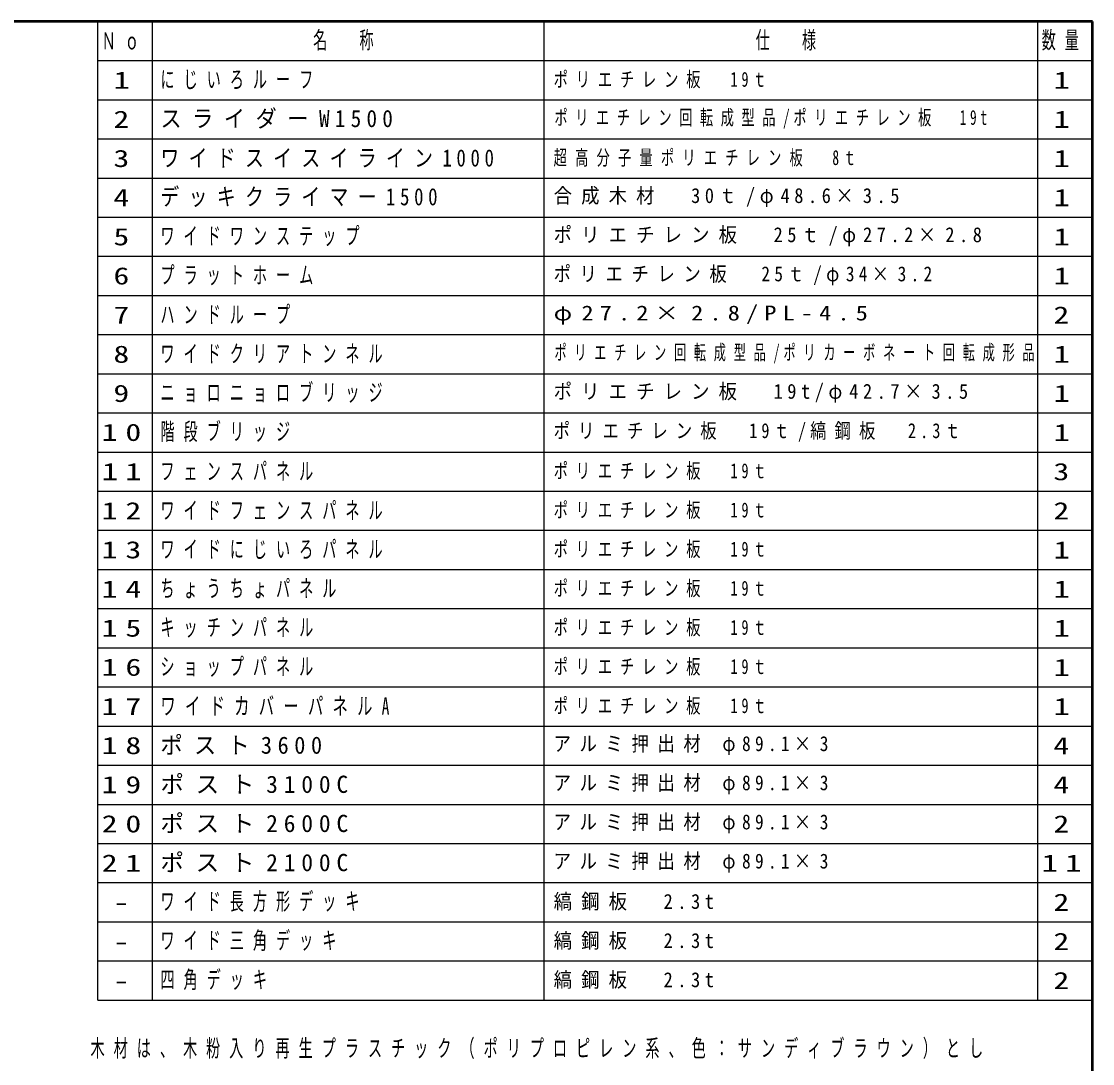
# Model space of a CAD drawing. Units: millimetres on the paper, scale 1:60. Extents: x -385 to 0, y -594 to 267.
# Drawn here: x -136.7 to 0, y 133.9 to 267 of the extents above; entities that cross this region are included whole.
import ezdxf
from ezdxf.enums import TextEntityAlignment as Align

# ---------------------------------------------------------------- set-up
doc = ezdxf.new("R2010")
doc.units = ezdxf.units.MM
doc.layers.add('LY_1', color=7, linetype='Continuous', lineweight=25)
doc.styles.add('ＭＳ ゴシック', font='')
doc.styles.get('ＭＳ ゴシック').set_extended_font_data('MS Gothic')

msp = doc.modelspace()

# ---------------------------------------------------------------- linework, layer by layer
at = {"layer": 'LY_1', "lineweight": 50}
for p, q in [((0, 267), (-385, 267)), ((0, 0), (0, 267))]:
    msp.add_line(p, q, dxfattribs=at)
at = {"layer": 'LY_1'}
for p, q in [((-127, 142), (-127, 267)), ((-120, 142), (-120, 267)), ((-70, 142), (-70, 267)), ((-7, 142), (-7, 267)), ((-127, 262), (0, 262)), ((-127, 257), (0, 257)), ((-127, 252), (0, 252)), ((-127, 247), (0, 247)), ((-127, 242), (0, 242)), ((-127, 237), (0, 237)), ((-127, 232), (0, 232)), ((-127, 227), (0, 227)), ((-127, 222), (0, 222)), ((-127, 217), (0, 217)), ((-127, 212), (0, 212)), ((-127, 207), (0, 207)), ((-127, 202), (0, 202)), ((-127, 197), (0, 197)), ((-127, 192), (0, 192)), ((-127, 187), (0, 187)), ((-127, 182), (0, 182)), ((-127, 177), (0, 177)), ((-127, 172), (0, 172)), ((-127, 167), (0, 167)), ((-127, 162), (0, 162)), ((-127, 157), (0, 157)), ((-127, 152), (0, 152)), ((-127, 147), (0, 147)), ((-127, 142), (0, 142))]:
    msp.add_line(p, q, dxfattribs=at)

# ---------------------------------------------------------------- texts
at = {"layer": 'LY_1', "style": 'ＭＳ ゴシック'}
for s, width, p in [('1', 1.4, (-125, 259.5)), ('1', 1.4, (-5, 259.5)), ('2', 1.35, (-125, 254.5)), ('1', 1.4, (-5, 254.5)), ('3', 1.35, (-125, 249.5)), ('1', 1.4, (-5, 249.5)), ('4', 1.35, (-125, 244.5)), ('1', 1.4, (-5, 244.5)), ('5', 1.35, (-125, 239.5)), ('1', 1.4, (-5, 239.5)), ('6', 1.35, (-125, 234.5)), ('1', 1.4, (-5, 234.5)), ('7', 1.35, (-125, 229.5)), ('2', 1.35, (-5, 229.5)), ('8', 1.35, (-125, 224.5)), ('1', 1.4, (-5, 224.5)), ('9', 1.35, (-125, 219.5)), ('1', 1.4, (-5, 219.5)), ('1', 1.4, (-5, 214.5)), ('3', 1.35, (-5, 209.5)), ('2', 1.35, (-5, 204.5)), ('1', 1.4, (-5, 199.5)), ('1', 1.4, (-5, 194.5)), ('1', 1.4, (-5, 189.5)), ('1', 1.4, (-5, 184.5)), ('1', 1.4, (-5, 179.5)), ('4', 1.35, (-5, 174.5)), ('4', 1.35, (-5, 169.5)), ('2', 1.35, (-5, 164.5)), ('2', 1.35, (-5, 154.5)), ('-', 1.35, (-125, 154.5)), ('2', 1.35, (-5, 149.5)), ('-', 1.35, (-125, 149.5)), ('2', 1.35, (-5, 144.5)), ('-', 1.35, (-125, 144.5))]:
    msp.add_text(s, height=2.199, dxfattribs=dict(at, width=width)).set_placement(p, align=Align.MIDDLE_LEFT)
for s, insert, char_height, attachment_point in [('\\T1.64;\\W0.6;Ｎｏ', (-126.5, 264.5), 2.199, 4), ('\\T1.64;\\W0.6;名\u3000称', (-99.5, 264.5), 2.199, 4), ('\\T1.64;\\W0.6;仕\u3000様', (-43, 264.5), 2.199, 4), ('\\T1.64;\\W0.6;数量', (-6.5, 264.5), 2.199, 4), ('\\T1.64;\\W0.6;にじいろルーフ', (-119, 259.5), 2.199, 4), ('\\T1.55;\\W0.7;ポリエチレン板\u300019ｔ', (-68.8, 259.5), 1.906, 4), ('\\T1.5;\\W0.9;スライダーW1500', (-119, 254.5), 2.199, 4), ('\\T1.57;\\W0.65;ポリエチレン回転成型品/ポリエチレン板\u300019t', (-68.7, 254.5), 1.906, 4), ('\\T1.5;\\W0.8;ワイドスイスイライン1000', (-119, 249.5), 2.199, 4), ('\\T1.62;\\W0.65;超高分子量ポリエチレン板\u30008ｔ', (-68.8, 249.5), 1.906, 4), ('\\T1.5;\\W0.8;デッキクライマー1500', (-119, 244.5), 2.199, 4), ('\\T1.5;\\W0.9;合成木材\u300030ｔ/φ48.6×3.5', (-68.8, 244.5), 1.906, 4), ('\\T1.64;\\W0.6;ワイドワンステップ', (-119, 239.5), 2.199, 4), ('\\T1.5;\\W0.9;ポリエチレン板\u300025ｔ/φ27.2×2.8', (-68.8, 239.5), 1.906, 4), ('\\T1.64;\\W0.6;プラットホーム', (-119, 234.5), 2.199, 4), ('\\T1.5;\\W0.85;ポリエチレン板\u300025ｔ/φ34×3.2', (-68.8, 234.5), 1.906, 4), ('\\T1.64;\\W0.6;ハンドループ', (-119, 229.5), 2.199, 4), ('\\T1.5;\\W1.2;φ27.2×2.8/PL-4.5', (-68.8, 229.5), 1.906, 4), ('\\T1.64;\\W0.6;ワイドクリアトンネル', (-119, 224.5), 2.199, 4), ('\\T1.63;\\W0.6;ポリエチレン回転成型品/ポリカーボネート回転成形品', (-68.7, 224.5), 1.906, 4), ('\\T1.64;\\W0.6;ニョロニョロブリッジ', (-119, 219.5), 2.199, 4), ('\\T1.5;\\W0.9;ポリエチレン板\u300019t/φ42.7×3.5', (-68.8, 219.5), 1.906, 4), ('\\T1.64;\\W0.6;階段ブリッジ', (-119, 214.5), 2.199, 4), ('\\T1.5;\\W1.35;10', (-126.5, 214.5), 2.199, 4), ('\\T1.5;\\W0.8;ポリエチレン板\u300019ｔ/縞鋼板\u30002.3ｔ', (-68.8, 214.5), 1.906, 4), ('\\T1.64;\\W0.6;フェンスパネル', (-119, 209.5), 2.199, 4), ('\\T1.55;\\W0.7;ポリエチレン板\u300019ｔ', (-68.8, 209.5), 1.906, 4), ('\\T1.43;\\W1.4;11', (-126.5, 209.5), 2.199, 4), ('\\T1.5;\\W1.35;12', (-126.5, 204.5), 2.199, 4), ('\\T1.64;\\W0.6;ワイドフェンスパネル', (-119, 204.5), 2.199, 4), ('\\T1.55;\\W0.7;ポリエチレン板\u300019ｔ', (-68.8, 204.5), 1.906, 4), ('\\T1.5;\\W1.35;13', (-126.5, 199.5), 2.199, 4), ('\\T1.64;\\W0.6;ワイドにじいろパネル', (-119, 199.5), 2.199, 4), ('\\T1.55;\\W0.7;ポリエチレン板\u300019ｔ', (-68.8, 199.5), 1.906, 4), ('\\T1.64;\\W0.6;ちょうちょパネル', (-119, 194.5), 2.199, 4), ('\\T1.55;\\W0.7;ポリエチレン板\u300019ｔ', (-68.8, 194.5), 1.906, 4), ('\\T1.5;\\W1.35;14', (-126.5, 194.5), 2.199, 4), ('\\T1.5;\\W1.35;15', (-126.5, 189.5), 2.199, 4), ('\\T1.64;\\W0.6;キッチンパネル', (-119, 189.5), 2.199, 4), ('\\T1.55;\\W0.7;ポリエチレン板\u300019ｔ', (-68.8, 189.5), 1.906, 4), ('\\T1.64;\\W0.6;ショップパネル', (-119, 184.5), 2.199, 4), ('\\T1.5;\\W1.35;16', (-126.5, 184.5), 2.199, 4), ('\\T1.55;\\W0.7;ポリエチレン板\u300019ｔ', (-68.8, 184.5), 1.906, 4), ('\\T1.5;\\W1.35;17', (-126.5, 179.5), 2.199, 4), ('\\T1.61;\\W0.65;ワイドカバーパネルA', (-119, 179.5), 2.199, 4), ('\\T1.55;\\W0.7;ポリエチレン板\u300019ｔ', (-68.8, 179.5), 1.906, 4), ('\\T1.5;\\W1.35;18', (-126.5, 174.5), 2.199, 4), ('\\T1.5;\\W0.95;ポスト3600', (-119, 174.5), 2.199, 4), ('\\T1.5;\\W0.85;アルミ押出材\\~φ89.1×3', (-68.8, 174.5), 1.906, 4), ('\\T1.5;ポスト3100C', (-119, 169.5), 2.199, 4), ('\\T1.5;\\W0.85;アルミ押出材\\~φ89.1×3', (-68.8, 169.5), 1.906, 4), ('\\T1.5;\\W1.35;19', (-126.5, 169.5), 2.199, 4), ('\\T1.5;\\W1.35;20', (-126.5, 164.5), 2.199, 4), ('\\T1.5;ポスト2600C', (-119, 164.5), 2.199, 4), ('\\T1.5;\\W0.85;アルミ押出材\\~φ89.1×3', (-68.8, 164.5), 1.906, 4), ('\\T1.5;\\W1.35;21', (-126.5, 159.5), 2.199, 4), ('\\T1.5;ポスト2100C', (-119, 159.5), 2.199, 4), ('\\T1.5;\\W0.85;アルミ押出材\\~φ89.1×3', (-68.8, 159.5), 1.906, 4), ('\\T1.43;\\W1.4;11', (-6.5, 159.5), 2.199, 4), ('\\T1.64;\\W0.6;ワイド長方形デッキ', (-119, 154.5), 2.199, 4), ('\\T1.5;\\W0.9;縞鋼板\u30002.3t', (-68.8, 154.5), 1.906, 4), ('\\T1.64;\\W0.6;ワイド三角デッキ', (-119, 149.5), 2.199, 4), ('\\T1.5;\\W0.9;縞鋼板\u30002.3t', (-68.8, 149.5), 1.906, 4), ('\\T1.64;\\W0.6;四角デッキ', (-119, 144.5), 2.199, 4), ('\\T1.5;\\W0.9;縞鋼板\u30002.3t', (-68.8, 144.5), 1.906, 4), ('\\T1.64;\\W0.6;木材は、木粉入り再生プラスチック（ポリプロピレン系、色：サンディブラウン）とし', (-127.922, 136.966), 2.199, 1)]:
    msp.add_mtext(s, dxfattribs=dict(at, insert=insert, char_height=char_height, attachment_point=attachment_point))

doc.saveas('drawing.dxf')
